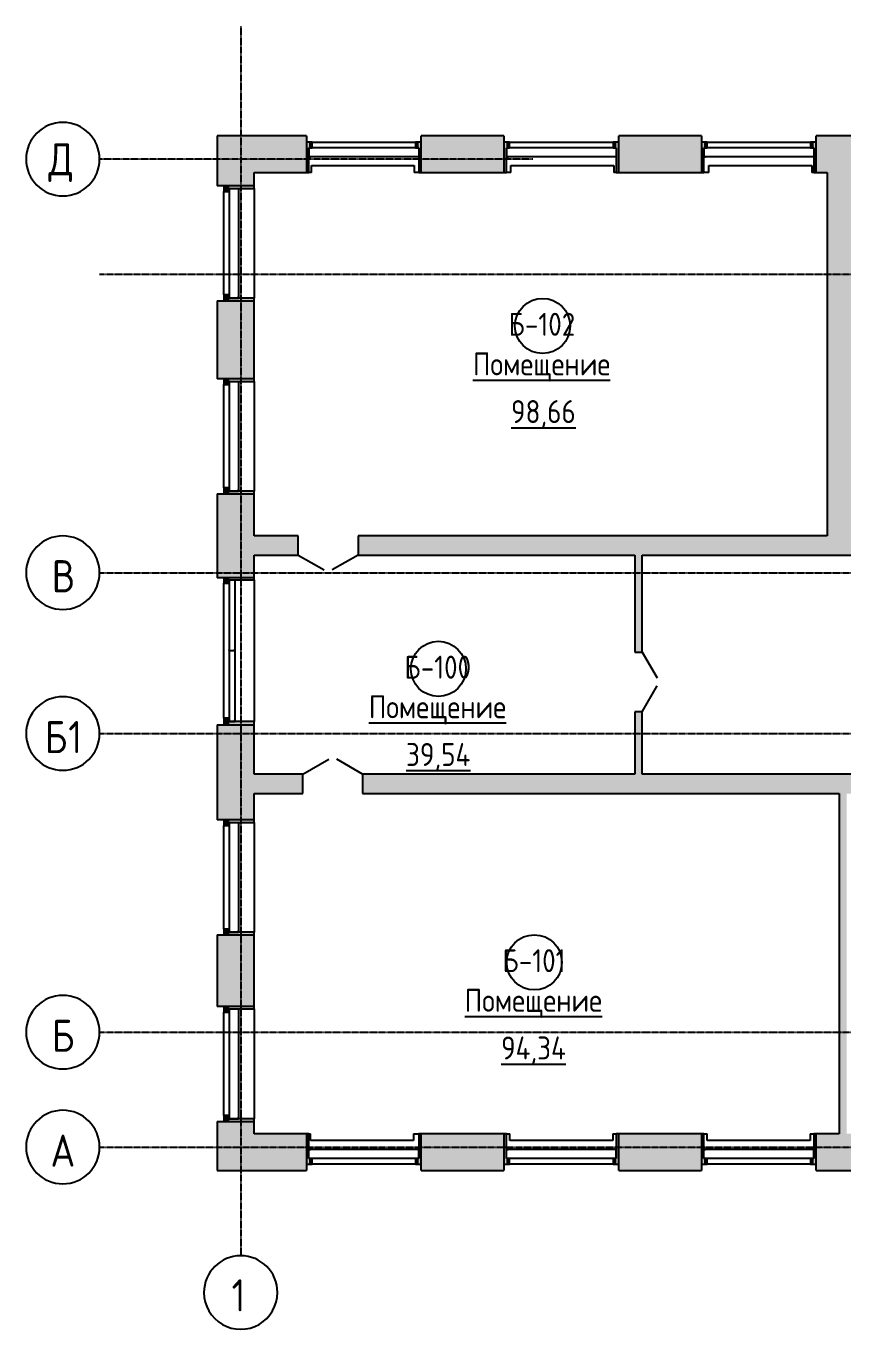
# Model space of a CAD drawing. Extents: x -4056 to 455774, y -7500 to 28668.
# Drawn here: x -4056 to 13726, y -3216 to 25181 of the extents above; entities that cross this region are included whole.
import ezdxf

# ---------------------------------------------------------------- set-up
doc = ezdxf.new("R2010")
doc.units = 0
doc.linetypes.add('ADSK_ЛИНИЯ_СЕТКИ', pattern=[21, 12, -3, 3, -3])
for name, color, linetype in [('ДВЕРИ', 7, 'CONTINUOUS'), ('КАРКАС_ИМПОСТ', 7, 'CONTINUOUS'), ('МАРКИ_ПОМЕЩЕНИЙ', 7, 'CONTINUOUS'), ('ОКНА', 7, 'CONTINUOUS'), ('ОСИ', 7, 'CONTINUOUS'), ('ПАНЕЛЬ', 7, 'CONTINUOUS'), ('СТЕНЫ', 7, 'CONTINUOUS'), ('СТЕНЫ_РАЗРЕЗ', 7, 'CONTINUOUS')]:
    doc.layers.add(name, color=color, linetype=linetype)
doc.styles.add('GOST_COMMON', font='GOST Common.ttf', dxfattribs={"width": 0.9, "height": 500})
doc.styles.add('GOST_COMMON_1', font='GOST Common.ttf', dxfattribs={"width": 0.9, "height": 700})

# ---------------------------------------------------------------- blocks, each defined once
blk = doc.blocks.new('*U85')
at = {"layer": 'СТЕНЫ'}
for points in [[(105.948367, 275.135494), (105.948367, 1075.135494), (2045.948367, 275.135494)], [(2045.948367, 275.135494), (105.948367, 1075.135494), (2045.948367, 1075.135494)], [(4545.948367, 275.135494), (4545.948367, 1075.135494), (4974.097978, 275.135494)], [(4974.097978, 275.135494), (4545.948367, 1075.135494), (4974.097978, 1075.135494)], [(4974.097978, 275.135494), (4974.097978, 1075.135494), (6345.948367, 275.135494)], [(6345.948367, 275.135494), (4974.097978, 1075.135494), (6345.948367, 1075.135494)], [(8845.948367, 275.135494), (8845.948367, 1075.135494), (10645.948367, 275.135494)], [(10645.948367, 275.135494), (8845.948367, 1075.135494), (10645.948367, 1075.135494)], [(13145.948367, 275.135494), (13145.948367, 1075.135494), (14945.948367, 275.135494)], [(14945.948367, 275.135494), (13145.948367, 1075.135494), (14945.948367, 1075.135494)], [(17445.948367, 275.135494), (17445.948367, 1075.135494), (17825.948367, 275.135494)], [(17825.948367, 275.135494), (17445.948367, 1075.135494), (17825.948367, 1075.135494)]]:
    blk.add_solid(points, dxfattribs=at)
blk = doc.blocks.new('*U86')
at = {"layer": 'СТЕНЫ'}
for points in [[(105.948367, 21705.135494), (105.948367, 22795.135494), (905.948367, 21705.135494)], [(905.948367, 21705.135494), (105.948367, 22795.135494), (905.948367, 22795.135494)], [(105.948367, 17505.135494), (105.948367, 19205.135494), (905.948367, 17505.135494)], [(905.948367, 17505.135494), (105.948367, 19205.135494), (905.948367, 19205.135494)], [(105.948367, 13175.135494), (105.948367, 15005.135494), (905.948367, 13175.135494)], [(905.948367, 13175.135494), (105.948367, 15005.135494), (905.948367, 15005.135494)], [(105.948367, 7905.135494), (105.948367, 9975.135494), (905.948367, 7905.135494)], [(905.948367, 7905.135494), (105.948367, 9975.135494), (905.948367, 9975.135494)], [(105.948367, 3845.135494), (105.948367, 5405.135494), (905.948367, 3845.135494)], [(905.948367, 3845.135494), (105.948367, 5405.135494), (905.948367, 5405.135494)], [(105.948367, 1075.135494), (105.948367, 1345.135494), (905.948367, 1075.135494)], [(905.948367, 1075.135494), (105.948367, 1345.135494), (905.948367, 1345.135494)]]:
    blk.add_solid(points, dxfattribs=at)
blk = doc.blocks.new('*U87')
at = {"layer": 'СТЕНЫ'}
for points in [[(905.948367, 21995.135494), (905.948367, 22795.135494), (2045.948367, 21995.135494)], [(2045.948367, 21995.135494), (905.948367, 22795.135494), (2045.948367, 22795.135494)], [(4545.948367, 21995.135494), (4545.948367, 22795.135494), (4974.097978, 21995.135494)], [(4974.097978, 21995.135494), (4545.948367, 22795.135494), (4974.097978, 22795.135494)], [(4974.097978, 21995.135494), (4974.097978, 22795.135494), (6345.948367, 21995.135494)], [(6345.948367, 21995.135494), (4974.097978, 22795.135494), (6345.948367, 22795.135494)], [(8845.948367, 21995.135494), (8845.948367, 22795.135494), (10645.948367, 21995.135494)], [(10645.948367, 21995.135494), (8845.948367, 22795.135494), (10645.948367, 22795.135494)], [(13145.948367, 21995.135494), (13145.948367, 22795.135494), (14476.707853, 21995.135494)], [(14476.707853, 21995.135494), (13145.948367, 22795.135494), (14476.707853, 22795.135494)], [(14476.707853, 21995.135494), (14476.707853, 22795.135494), (14945.948367, 21995.135494)], [(14945.948367, 21995.135494), (14476.707853, 22795.135494), (14945.948367, 22795.135494)], [(17445.948367, 21995.135494), (17445.948367, 22795.135494), (17825.948367, 21995.135494)], [(17825.948367, 21995.135494), (17445.948367, 22795.135494), (17825.948367, 22795.135494)], [(17825.948367, 21995.135494), (17825.948367, 22795.135494), (18625.948367, 21995.135494)], [(18625.948367, 21995.135494), (17825.948367, 22795.135494), (18625.948367, 22795.135494)]]:
    blk.add_solid(points, dxfattribs=at)
blk = doc.blocks.new('*U100')
at = {"layer": 'СТЕНЫ'}
for points in [[(13385.948367, 13670), (13385.948367, 21995.135494), (14065.948367, 13670)], [(14065.948367, 13670), (13385.948367, 21995.135494), (14065.948367, 21995.135494)]]:
    blk.add_solid(points, dxfattribs=at)
blk = doc.blocks.new('*U168')
at = {"layer": 'СТЕНЫ'}
for points in [[(905.948367, 13670), (905.948367, 14090), (1870, 13670)], [(1870, 13670), (905.948367, 14090), (1870, 14090)], [(3170, 13670), (3170, 14090), (11309.171228, 13670)], [(11309.171228, 13670), (3170, 14090), (11309.171228, 14090)], [(11309.171228, 13670), (11309.171228, 14090), (13385.948367, 13670)], [(13385.948367, 13670), (11309.171228, 14090), (13385.948367, 14090)]]:
    blk.add_solid(points, dxfattribs=at)
blk = doc.blocks.new('*U169')
at = {"layer": 'СТЕНЫ'}
for points in [[(905.948367, 8480), (905.948367, 8900), (1970, 8480)], [(1970, 8480), (905.948367, 8900), (1970, 8900)], [(3270, 8480), (3270, 8900), (17644.244478, 8480)], [(17644.244478, 8480), (3270, 8900), (17644.244478, 8900)], [(17644.244478, 8480), (17644.244478, 8900), (17825.948367, 8480)], [(17825.948367, 8480), (17644.244478, 8900), (17825.948367, 8900)]]:
    blk.add_solid(points, dxfattribs=at)
blk = doc.blocks.new('*U170')
at = {"layer": 'СТЕНЫ'}
for points in [[(13645.948367, 1075.135494), (13645.948367, 8480), (13805.948367, 1075.135494)], [(13805.948367, 1075.135494), (13645.948367, 8480), (13805.948367, 8480)]]:
    blk.add_solid(points, dxfattribs=at)
blk = doc.blocks.new('*U171')
at = {"layer": 'СТЕНЫ'}
for points in [[(9195.948367, 11556.840275), (9195.948367, 13670), (9355.948367, 11556.840275)], [(9355.948367, 11556.840275), (9195.948367, 13670), (9355.948367, 13670)], [(9195.948367, 8900), (9195.948367, 10256.840275), (9355.948367, 8900)], [(9355.948367, 8900), (9195.948367, 10256.840275), (9355.948367, 10256.840275)]]:
    blk.add_solid(points, dxfattribs=at)
blk = doc.blocks.new('*U174')
at = {"layer": 'СТЕНЫ'}
for points in [[(10645.948367, 415.135494), (10645.948367, 1075.135494), (10700.948367, 415.135494)], [(10700.948367, 415.135494), (10645.948367, 1075.135494), (10700.948367, 1075.135494)], [(13090.948367, 415.135494), (13090.948367, 1075.135494), (13145.948367, 415.135494)], [(13145.948367, 415.135494), (13090.948367, 1075.135494), (13145.948367, 1075.135494)], [(10700.948367, 415.135494), (10700.948367, 535.135494), (10770.948367, 415.135494)], [(10770.948367, 415.135494), (10700.948367, 535.135494), (10770.948367, 535.135494)], [(13020.948367, 415.135494), (13020.948367, 535.135494), (13090.948367, 415.135494)], [(13090.948367, 415.135494), (13020.948367, 535.135494), (13090.948367, 535.135494)]]:
    blk.add_solid(points, dxfattribs=at)
blk = doc.blocks.new('*U175')
at = {"layer": 'СТЕНЫ'}
for points in [[(6345.948367, 415.135494), (6345.948367, 1075.135494), (6400.948367, 415.135494)], [(6400.948367, 415.135494), (6345.948367, 1075.135494), (6400.948367, 1075.135494)], [(8790.948367, 415.135494), (8790.948367, 1075.135494), (8845.948367, 415.135494)], [(8845.948367, 415.135494), (8790.948367, 1075.135494), (8845.948367, 1075.135494)], [(6400.948367, 415.135494), (6400.948367, 535.135494), (6470.948367, 415.135494)], [(6470.948367, 415.135494), (6400.948367, 535.135494), (6470.948367, 535.135494)], [(8720.948367, 415.135494), (8720.948367, 535.135494), (8790.948367, 415.135494)], [(8790.948367, 415.135494), (8720.948367, 535.135494), (8790.948367, 535.135494)]]:
    blk.add_solid(points, dxfattribs=at)
blk = doc.blocks.new('*U176')
at = {"layer": 'СТЕНЫ'}
for points in [[(2045.948367, 415.135494), (2045.948367, 1075.135494), (2100.948367, 415.135494)], [(2100.948367, 415.135494), (2045.948367, 1075.135494), (2100.948367, 1075.135494)], [(4490.948367, 415.135494), (4490.948367, 1075.135494), (4545.948367, 415.135494)], [(4545.948367, 415.135494), (4490.948367, 1075.135494), (4545.948367, 1075.135494)], [(2100.948367, 415.135494), (2100.948367, 535.135494), (2170.948367, 415.135494)], [(2170.948367, 415.135494), (2100.948367, 535.135494), (2170.948367, 535.135494)], [(4420.948367, 415.135494), (4420.948367, 535.135494), (4490.948367, 415.135494)], [(4490.948367, 415.135494), (4420.948367, 535.135494), (4490.948367, 535.135494)]]:
    blk.add_solid(points, dxfattribs=at)
blk = doc.blocks.new('*U177')
at = {"layer": 'СТЕНЫ'}
for points in [[(245.948367, 3720.135494), (245.948367, 3845.135494), (365.948367, 3720.135494)], [(365.948367, 3720.135494), (245.948367, 3845.135494), (365.948367, 3845.135494)], [(365.948367, 3790.135494), (365.948367, 3845.135494), (905.948367, 3790.135494)], [(905.948367, 3790.135494), (365.948367, 3845.135494), (905.948367, 3845.135494)], [(245.948367, 1345.135494), (245.948367, 1470.135494), (365.948367, 1345.135494)], [(365.948367, 1345.135494), (245.948367, 1470.135494), (365.948367, 1470.135494)], [(365.948367, 1345.135494), (365.948367, 1400.135494), (905.948367, 1345.135494)], [(905.948367, 1345.135494), (365.948367, 1400.135494), (905.948367, 1400.135494)]]:
    blk.add_solid(points, dxfattribs=at)
blk = doc.blocks.new('*U178')
at = {"layer": 'СТЕНЫ'}
for points in [[(245.948367, 7780.135494), (245.948367, 7905.135494), (365.948367, 7780.135494)], [(365.948367, 7780.135494), (245.948367, 7905.135494), (365.948367, 7905.135494)], [(365.948367, 7850.135494), (365.948367, 7905.135494), (905.948367, 7850.135494)], [(905.948367, 7850.135494), (365.948367, 7905.135494), (905.948367, 7905.135494)], [(245.948367, 5405.135494), (245.948367, 5530.135494), (365.948367, 5405.135494)], [(365.948367, 5405.135494), (245.948367, 5530.135494), (365.948367, 5530.135494)], [(365.948367, 5405.135494), (365.948367, 5460.135494), (905.948367, 5405.135494)], [(905.948367, 5405.135494), (365.948367, 5460.135494), (905.948367, 5460.135494)]]:
    blk.add_solid(points, dxfattribs=at)
blk = doc.blocks.new('*U179')
at = {"layer": 'СТЕНЫ'}
for points in [[(245.948367, 17380.135494), (245.948367, 17505.135494), (365.948367, 17380.135494)], [(365.948367, 17380.135494), (245.948367, 17505.135494), (365.948367, 17505.135494)], [(365.948367, 17450.135494), (365.948367, 17505.135494), (905.948367, 17450.135494)], [(905.948367, 17450.135494), (365.948367, 17505.135494), (905.948367, 17505.135494)], [(245.948367, 15005.135494), (245.948367, 15130.135494), (365.948367, 15005.135494)], [(365.948367, 15005.135494), (245.948367, 15130.135494), (365.948367, 15130.135494)], [(365.948367, 15005.135494), (365.948367, 15060.135494), (905.948367, 15005.135494)], [(905.948367, 15005.135494), (365.948367, 15060.135494), (905.948367, 15060.135494)]]:
    blk.add_solid(points, dxfattribs=at)
blk = doc.blocks.new('*U180')
at = {"layer": 'СТЕНЫ'}
for points in [[(245.948367, 21580.135494), (245.948367, 21705.135494), (365.948367, 21580.135494)], [(365.948367, 21580.135494), (245.948367, 21705.135494), (365.948367, 21705.135494)], [(365.948367, 21650.135494), (365.948367, 21705.135494), (905.948367, 21650.135494)], [(905.948367, 21650.135494), (365.948367, 21705.135494), (905.948367, 21705.135494)], [(245.948367, 19205.135494), (245.948367, 19330.135494), (365.948367, 19205.135494)], [(365.948367, 19205.135494), (245.948367, 19330.135494), (365.948367, 19330.135494)], [(365.948367, 19205.135494), (365.948367, 19260.135494), (905.948367, 19205.135494)], [(905.948367, 19205.135494), (365.948367, 19260.135494), (905.948367, 19260.135494)]]:
    blk.add_solid(points, dxfattribs=at)
blk = doc.blocks.new('*U181')
at = {"layer": 'СТЕНЫ'}
for points in [[(245.948367, 13059.818526), (245.948367, 13175.135494), (365.948367, 13059.818526)], [(365.948367, 13059.818526), (245.948367, 13175.135494), (365.948367, 13175.135494)], [(365.948367, 13129.818526), (365.948367, 13175.135494), (905.948367, 13129.818526)], [(905.948367, 13129.818526), (365.948367, 13175.135494), (905.948367, 13175.135494)], [(245.948367, 9975.135494), (245.948367, 10119.818526), (365.948367, 9975.135494)], [(365.948367, 9975.135494), (245.948367, 10119.818526), (365.948367, 10119.818526)], [(365.948367, 9975.135494), (365.948367, 10049.818526), (905.948367, 9975.135494)], [(905.948367, 9975.135494), (365.948367, 10049.818526), (905.948367, 10049.818526)]]:
    blk.add_solid(points, dxfattribs=at)
blk = doc.blocks.new('*U183')
at = {"layer": 'СТЕНЫ'}
for points in [[(10645.948367, 21995.135494), (10645.948367, 22655.135494), (10700.948367, 21995.135494)], [(10700.948367, 21995.135494), (10645.948367, 22655.135494), (10700.948367, 22655.135494)], [(10700.948367, 22535.135494), (10700.948367, 22655.135494), (10770.948367, 22535.135494)], [(10770.948367, 22535.135494), (10700.948367, 22655.135494), (10770.948367, 22655.135494)], [(13020.948367, 22535.135494), (13020.948367, 22655.135494), (13090.948367, 22535.135494)], [(13090.948367, 22535.135494), (13020.948367, 22655.135494), (13090.948367, 22655.135494)], [(13090.948367, 21995.135494), (13090.948367, 22655.135494), (13145.948367, 21995.135494)], [(13145.948367, 21995.135494), (13090.948367, 22655.135494), (13145.948367, 22655.135494)]]:
    blk.add_solid(points, dxfattribs=at)
blk = doc.blocks.new('*U184')
at = {"layer": 'СТЕНЫ'}
for points in [[(6345.948367, 21995.135494), (6345.948367, 22655.135494), (6400.948367, 21995.135494)], [(6400.948367, 21995.135494), (6345.948367, 22655.135494), (6400.948367, 22655.135494)], [(6400.948367, 22535.135494), (6400.948367, 22655.135494), (6470.948367, 22535.135494)], [(6470.948367, 22535.135494), (6400.948367, 22655.135494), (6470.948367, 22655.135494)], [(8720.948367, 22535.135494), (8720.948367, 22655.135494), (8790.948367, 22535.135494)], [(8790.948367, 22535.135494), (8720.948367, 22655.135494), (8790.948367, 22655.135494)], [(8790.948367, 21995.135494), (8790.948367, 22655.135494), (8845.948367, 21995.135494)], [(8845.948367, 21995.135494), (8790.948367, 22655.135494), (8845.948367, 22655.135494)]]:
    blk.add_solid(points, dxfattribs=at)
blk = doc.blocks.new('*U185')
at = {"layer": 'СТЕНЫ'}
for points in [[(2045.948367, 21995.135494), (2045.948367, 22655.135494), (2100.948367, 21995.135494)], [(2100.948367, 21995.135494), (2045.948367, 22655.135494), (2100.948367, 22655.135494)], [(2100.948367, 22535.135494), (2100.948367, 22655.135494), (2170.948367, 22535.135494)], [(2170.948367, 22535.135494), (2100.948367, 22655.135494), (2170.948367, 22655.135494)], [(4420.948367, 22535.135494), (4420.948367, 22655.135494), (4490.948367, 22535.135494)], [(4490.948367, 22535.135494), (4420.948367, 22655.135494), (4490.948367, 22655.135494)], [(4490.948367, 21995.135494), (4490.948367, 22655.135494), (4545.948367, 21995.135494)], [(4545.948367, 21995.135494), (4490.948367, 22655.135494), (4545.948367, 22655.135494)]]:
    blk.add_solid(points, dxfattribs=at)
blk = doc.blocks.new('AC_ДВЕРЬ_ДВУПОЛЬНАЯ_ДЕРЕВ0')
at = {"layer": 'ПАНЕЛЬ'}
for p, q in [((-650, 80), (-87.083488, 405)), ((650, 80), (87.083488, 405))]:
    blk.add_line(p, q, dxfattribs=at)
blk = doc.blocks.new('AC_ДВЕРЬ_ДВУПОЛЬНАЯ_ДЕРЕВЯ')
at = {"layer": 'ПАНЕЛЬ'}
for p, q in [((-650, 210), (-87.083488, 535)), ((650, 210), (87.083488, 535))]:
    blk.add_line(p, q, dxfattribs=at)
blk = doc.blocks.new('ИРНИТУ-ОКНО-ГОСТ23166-99_6')
at = {"layer": 'КАРКАС_ИМПОСТ'}
for p, q in [((-1233.1, 210), (1156.9, 210)), ((-1233.1, 210), (-1233.1, 10)), ((-1233.1, 210), (-1198.1, 210)), ((-1233.1, 10), (1156.9, 10)), ((-1233.1, 10), (-1198.1, 10)), ((1156.9, 210), (1121.9, 210)), ((1156.9, 10), (1121.9, 10)), ((1156.9, 210), (1156.9, 10))]:
    blk.add_line(p, q, dxfattribs=at)
blk = doc.blocks.new('ИРНИТУ-ОКНО-ГОСТ23166-99_5')
at = {"layer": 'КАРКАС_ИМПОСТ'}
for p, q in [((-1233.1, -10), (1156.9, -10)), ((-1233.1, -210), (-1233.1, -10)), ((-1233.1, -10), (-1198.1, -10)), ((-1233.1, -210), (1156.9, -210)), ((-1233.1, -210), (-1198.1, -210)), ((1156.9, -10), (1121.9, -10)), ((1156.9, -210), (1121.9, -210)), ((1156.9, -210), (1156.9, -10))]:
    blk.add_line(p, q, dxfattribs=at)
blk = doc.blocks.new('ИРНИТУ-ОКНО-ГОСТ23166-99_7')
at = {"layer": 'КАРКАС_ИМПОСТ'}
for p, q in [((-808.1, -90), (731.9, -90)), ((-808.1, -210), (-808.1, -90)), ((-808.1, -90), (-773.1, -90)), ((-808.1, -210), (731.9, -210)), ((-808.1, -210), (-773.1, -210)), ((731.9, -90), (696.9, -90)), ((731.9, -210), (716.9, -210)), ((731.9, -210), (731.9, -90))]:
    blk.add_line(p, q, dxfattribs=at)
blk = doc.blocks.new('ИРНИТУ-ОКНО-ГОСТ23166-99_8')
at = {"layer": 'КАРКАС_ИМПОСТ'}
for p, q in [((-808.1, -90), (731.9, -90)), ((-808.1, -210), (-808.1, -90)), ((-808.1, -90), (-773.1, -90)), ((-808.1, -210), (731.9, -210)), ((-808.1, -210), (-793.1, -210)), ((731.9, -90), (696.9, -90)), ((731.9, -210), (696.9, -210)), ((731.9, -210), (731.9, -90))]:
    blk.add_line(p, q, dxfattribs=at)
blk = doc.blocks.new('ОСЬ_СЕТКИ_-_D8-4846-01_Б_Н')
at = {"layer": 'ОСИ'}
for start, end in [(360, 180), (180, 360)]:
    blk.add_arc((0, 0), 4, start, end, dxfattribs=at)
blk = doc.blocks.new('ADSK_МАРКА_ПОМЕЩЕНИЕ_-_НОМ')
at = {"layer": 'МАРКИ_ПОМЕЩЕНИЙ'}
blk.add_circle((0, 0), 3, dxfattribs=at)

msp = doc.modelspace()

# ---------------------------------------------------------------- linework, layer by layer
at = {"layer": 'ОСИ', "linetype": 'ADSK_ЛИНИЯ_СЕТКИ'}
for p, q in [((615.948367, 25181.483884), (615.948367, -1579.91409)), ((6975.948367, 22285.135494), (-2456.468056, 22285.135494)), ((-2456.468056, 19785.135494), (101540.841937, 19785.135494)), ((-2456.468056, 13285.135494), (101540.841937, 13285.135494)), ((-2456.468056, 9785.135494), (101540.841937, 9785.135494)), ((-2456.468056, 3285.135494), (101540.841937, 3285.135494)), ((-2456.468056, 785.135494), (101540.841937, 785.135494))]:
    msp.add_line(p, q, dxfattribs=at)
at = {"layer": 'СТЕНЫ'}
for p, q in [((2170.948367, 22655.135494), (4420.948367, 22655.135494)), ((6470.948367, 22655.135494), (8720.948367, 22655.135494)), ((10770.948367, 22655.135494), (13020.948367, 22655.135494)), ((2154.296226, 21995.135494), (2100.948367, 21995.135494)), ((2154.296226, 21995.135494), (2154.296226, 22145.135494)), ((2154.296226, 22145.135494), (4394.296226, 22145.135494)), ((4394.296226, 22145.135494), (4394.296226, 21995.135494)), ((4490.948367, 21995.135494), (4394.296226, 21995.135494)), ((6499.296226, 21995.135494), (6400.948367, 21995.135494)), ((6499.296226, 21995.135494), (6499.296226, 22145.135494)), ((6499.296226, 22145.135494), (8739.296226, 22145.135494)), ((8739.296226, 22145.135494), (8739.296226, 21995.135494)), ((8790.948367, 21995.135494), (8739.296226, 21995.135494)), ((10805.948367, 21995.135494), (10700.948367, 21995.135494)), ((10805.948367, 21995.135494), (10805.948367, 22145.135494)), ((10805.948367, 22145.135494), (13045.948367, 22145.135494)), ((13045.948367, 22145.135494), (13045.948367, 21995.135494)), ((13090.948367, 21995.135494), (13045.948367, 21995.135494)), ((905.948367, 21650.135494), (905.948367, 19260.135494)), ((245.948367, 19330.135494), (245.948367, 21580.135494)), ((245.948367, 15130.135494), (245.948367, 17380.135494)), ((905.948367, 17450.135494), (905.948367, 15060.135494)), ((905.948367, 13129.818526), (905.948367, 10049.818526)), ((245.948367, 10119.818526), (245.948367, 13059.818526)), ((245.948367, 5530.135494), (245.948367, 7780.135494)), ((905.948367, 7850.135494), (905.948367, 5460.135494)), ((245.948367, 1470.135494), (245.948367, 3720.135494)), ((905.948367, 3790.135494), (905.948367, 1400.135494)), ((2100.948367, 1075.135494), (2135.948367, 1075.135494)), ((2135.948367, 925.135494), (2135.948367, 1075.135494)), ((4375.948367, 925.135494), (2135.948367, 925.135494)), ((4375.948367, 1075.135494), (4490.948367, 1075.135494)), ((4375.948367, 1075.135494), (4375.948367, 925.135494)), ((6400.948367, 1075.135494), (6475.948367, 1075.135494)), ((6475.948367, 925.135494), (6475.948367, 1075.135494)), ((8715.948367, 925.135494), (6475.948367, 925.135494)), ((8715.948367, 1075.135494), (8790.948367, 1075.135494)), ((8715.948367, 1075.135494), (8715.948367, 925.135494)), ((10700.948367, 1075.135494), (10770.948367, 1075.135494)), ((10770.948367, 925.135494), (10770.948367, 1075.135494)), ((13010.948367, 925.135494), (10770.948367, 925.135494)), ((13010.948367, 1075.135494), (13090.948367, 1075.135494)), ((13010.948367, 1075.135494), (13010.948367, 925.135494)), ((4420.948367, 415.135494), (2170.948367, 415.135494)), ((8720.948367, 415.135494), (6470.948367, 415.135494)), ((13020.948367, 415.135494), (10770.948367, 415.135494))]:
    msp.add_line(p, q, dxfattribs=at)
at = {"layer": 'СТЕНЫ_РАЗРЕЗ'}
for p, q in [((105.948367, 22795.135494), (105.948367, 21705.135494)), ((2045.948367, 22795.135494), (105.948367, 22795.135494)), ((2045.948367, 22795.135494), (2045.948367, 21995.135494)), ((6345.948367, 22795.135494), (4545.948367, 22795.135494)), ((4545.948367, 21995.135494), (4545.948367, 22795.135494)), ((6345.948367, 22795.135494), (6345.948367, 21995.135494)), ((10645.948367, 22795.135494), (8845.948367, 22795.135494)), ((8845.948367, 21995.135494), (8845.948367, 22795.135494)), ((10645.948367, 22795.135494), (10645.948367, 21995.135494)), ((14945.948367, 22795.135494), (13145.948367, 22795.135494)), ((13145.948367, 21995.135494), (13145.948367, 22795.135494)), ((2170.948367, 22655.135494), (2045.948367, 22655.135494)), ((2100.948367, 21995.135494), (2100.948367, 22535.135494)), ((2100.948367, 22535.135494), (2170.948367, 22535.135494)), ((2170.948367, 22535.135494), (2170.948367, 22655.135494)), ((4545.948367, 22655.135494), (4420.948367, 22655.135494)), ((4420.948367, 22655.135494), (4420.948367, 22535.135494)), ((4420.948367, 22535.135494), (4490.948367, 22535.135494)), ((4490.948367, 22535.135494), (4490.948367, 21995.135494)), ((6470.948367, 22655.135494), (6345.948367, 22655.135494)), ((6400.948367, 21995.135494), (6400.948367, 22535.135494)), ((6400.948367, 22535.135494), (6470.948367, 22535.135494)), ((6470.948367, 22535.135494), (6470.948367, 22655.135494)), ((8845.948367, 22655.135494), (8720.948367, 22655.135494)), ((8720.948367, 22655.135494), (8720.948367, 22535.135494)), ((8720.948367, 22535.135494), (8790.948367, 22535.135494)), ((8790.948367, 22535.135494), (8790.948367, 21995.135494)), ((10770.948367, 22655.135494), (10645.948367, 22655.135494)), ((10700.948367, 21995.135494), (10700.948367, 22535.135494)), ((10700.948367, 22535.135494), (10770.948367, 22535.135494)), ((10770.948367, 22535.135494), (10770.948367, 22655.135494)), ((13145.948367, 22655.135494), (13020.948367, 22655.135494)), ((13020.948367, 22655.135494), (13020.948367, 22535.135494)), ((13020.948367, 22535.135494), (13090.948367, 22535.135494)), ((13090.948367, 22535.135494), (13090.948367, 21995.135494)), ((905.948367, 21650.135494), (905.948367, 21995.135494)), ((905.948367, 21995.135494), (2100.948367, 21995.135494)), ((4490.948367, 21995.135494), (6400.948367, 21995.135494)), ((8790.948367, 21995.135494), (10700.948367, 21995.135494)), ((13090.948367, 21995.135494), (13385.948367, 21995.135494)), ((13385.948367, 21995.135494), (13385.948367, 14090)), ((905.948367, 21705.135494), (105.948367, 21705.135494)), ((245.948367, 21705.135494), (245.948367, 21580.135494)), ((365.948367, 21580.135494), (365.948367, 21650.135494)), ((365.948367, 21650.135494), (905.948367, 21650.135494)), ((245.948367, 21580.135494), (365.948367, 21580.135494)), ((245.948367, 19330.135494), (245.948367, 19205.135494)), ((365.948367, 19330.135494), (245.948367, 19330.135494)), ((365.948367, 19260.135494), (365.948367, 19330.135494)), ((105.948367, 19205.135494), (105.948367, 17505.135494)), ((105.948367, 19205.135494), (905.948367, 19205.135494)), ((905.948367, 19260.135494), (365.948367, 19260.135494)), ((905.948367, 17450.135494), (905.948367, 19260.135494)), ((905.948367, 17505.135494), (105.948367, 17505.135494)), ((245.948367, 17505.135494), (245.948367, 17380.135494)), ((245.948367, 17380.135494), (365.948367, 17380.135494)), ((365.948367, 17380.135494), (365.948367, 17450.135494)), ((365.948367, 17450.135494), (905.948367, 17450.135494)), ((245.948367, 15130.135494), (245.948367, 15005.135494)), ((365.948367, 15130.135494), (245.948367, 15130.135494)), ((365.948367, 15060.135494), (365.948367, 15130.135494)), ((905.948367, 15060.135494), (365.948367, 15060.135494)), ((905.948367, 14090), (905.948367, 15060.135494)), ((105.948367, 15005.135494), (105.948367, 13175.135494)), ((105.948367, 15005.135494), (905.948367, 15005.135494)), ((1870, 14090), (905.948367, 14090)), ((1870, 13670), (1870, 14090)), ((13385.948367, 14090), (3170, 14090)), ((3170, 14090), (3170, 13670)), ((905.948367, 13129.818526), (905.948367, 13670)), ((905.948367, 13670), (1870, 13670)), ((3170, 13670), (9195.948367, 13670)), ((9195.948367, 13670), (9195.948367, 11556.840275)), ((9355.948367, 13670), (14065.948367, 13670)), ((9355.948367, 11556.840275), (9355.948367, 13670)), ((905.948367, 13175.135494), (105.948367, 13175.135494)), ((245.948367, 13175.135494), (245.948367, 13059.818526)), ((365.948367, 13059.818526), (365.948367, 13129.818526)), ((365.948367, 13129.818526), (905.948367, 13129.818526)), ((245.948367, 13059.818526), (365.948367, 13059.818526)), ((9195.948367, 11556.840275), (9355.948367, 11556.840275)), ((9195.948367, 10256.840275), (9195.948367, 8900)), ((9355.948367, 10256.840275), (9195.948367, 10256.840275)), ((9355.948367, 8900), (9355.948367, 10256.840275)), ((105.948367, 9975.135494), (105.948367, 7905.135494)), ((105.948367, 9975.135494), (905.948367, 9975.135494)), ((245.948367, 10119.818526), (245.948367, 9975.135494)), ((365.948367, 10119.818526), (245.948367, 10119.818526)), ((365.948367, 10049.818526), (365.948367, 10119.818526)), ((905.948367, 10049.818526), (365.948367, 10049.818526)), ((905.948367, 8900), (905.948367, 10049.818526)), ((1970, 8900), (905.948367, 8900)), ((1970, 8480), (1970, 8900)), ((9195.948367, 8900), (3270, 8900)), ((3270, 8900), (3270, 8480)), ((17825.948367, 8900), (9355.948367, 8900)), ((905.948367, 7850.135494), (905.948367, 8480)), ((905.948367, 8480), (1970, 8480)), ((3270, 8480), (13645.948367, 8480)), ((13645.948367, 8480), (13645.948367, 1075.135494)), ((905.948367, 7905.135494), (105.948367, 7905.135494)), ((245.948367, 7905.135494), (245.948367, 7780.135494)), ((245.948367, 7780.135494), (365.948367, 7780.135494)), ((365.948367, 7780.135494), (365.948367, 7850.135494)), ((365.948367, 7850.135494), (905.948367, 7850.135494)), ((105.948367, 5405.135494), (105.948367, 3845.135494)), ((105.948367, 5405.135494), (905.948367, 5405.135494)), ((245.948367, 5530.135494), (245.948367, 5405.135494)), ((365.948367, 5530.135494), (245.948367, 5530.135494)), ((365.948367, 5460.135494), (365.948367, 5530.135494)), ((905.948367, 5460.135494), (365.948367, 5460.135494)), ((905.948367, 3790.135494), (905.948367, 5460.135494)), ((905.948367, 3845.135494), (105.948367, 3845.135494)), ((245.948367, 3845.135494), (245.948367, 3720.135494)), ((245.948367, 3720.135494), (365.948367, 3720.135494)), ((365.948367, 3720.135494), (365.948367, 3790.135494)), ((365.948367, 3790.135494), (905.948367, 3790.135494)), ((245.948367, 1470.135494), (245.948367, 1345.135494)), ((365.948367, 1470.135494), (245.948367, 1470.135494)), ((365.948367, 1400.135494), (365.948367, 1470.135494)), ((105.948367, 1345.135494), (105.948367, 275.135494)), ((105.948367, 1345.135494), (905.948367, 1345.135494)), ((905.948367, 1400.135494), (365.948367, 1400.135494)), ((905.948367, 1075.135494), (905.948367, 1400.135494)), ((2100.948367, 1075.135494), (905.948367, 1075.135494)), ((2045.948367, 1075.135494), (2045.948367, 275.135494)), ((2100.948367, 535.135494), (2100.948367, 1075.135494)), ((6400.948367, 1075.135494), (4490.948367, 1075.135494)), ((4490.948367, 1075.135494), (4490.948367, 535.135494)), ((4545.948367, 275.135494), (4545.948367, 1075.135494)), ((6345.948367, 1075.135494), (6345.948367, 275.135494)), ((6400.948367, 535.135494), (6400.948367, 1075.135494)), ((10700.948367, 1075.135494), (8790.948367, 1075.135494)), ((8790.948367, 1075.135494), (8790.948367, 535.135494)), ((8845.948367, 275.135494), (8845.948367, 1075.135494)), ((10645.948367, 1075.135494), (10645.948367, 275.135494)), ((10700.948367, 535.135494), (10700.948367, 1075.135494)), ((13645.948367, 1075.135494), (13090.948367, 1075.135494)), ((13090.948367, 1075.135494), (13090.948367, 535.135494)), ((13145.948367, 275.135494), (13145.948367, 1075.135494)), ((2045.948367, 415.135494), (2170.948367, 415.135494)), ((2170.948367, 535.135494), (2100.948367, 535.135494)), ((2170.948367, 415.135494), (2170.948367, 535.135494)), ((4490.948367, 535.135494), (4420.948367, 535.135494)), ((4420.948367, 535.135494), (4420.948367, 415.135494)), ((4420.948367, 415.135494), (4545.948367, 415.135494)), ((6345.948367, 415.135494), (6470.948367, 415.135494)), ((6470.948367, 535.135494), (6400.948367, 535.135494)), ((6470.948367, 415.135494), (6470.948367, 535.135494)), ((8790.948367, 535.135494), (8720.948367, 535.135494)), ((8720.948367, 535.135494), (8720.948367, 415.135494)), ((8720.948367, 415.135494), (8845.948367, 415.135494)), ((10645.948367, 415.135494), (10770.948367, 415.135494)), ((10770.948367, 535.135494), (10700.948367, 535.135494)), ((10770.948367, 415.135494), (10770.948367, 535.135494)), ((13090.948367, 535.135494), (13020.948367, 535.135494)), ((13020.948367, 535.135494), (13020.948367, 415.135494)), ((13020.948367, 415.135494), (13145.948367, 415.135494)), ((105.948367, 275.135494), (2045.948367, 275.135494)), ((4545.948367, 275.135494), (6345.948367, 275.135494)), ((8845.948367, 275.135494), (10645.948367, 275.135494)), ((13145.948367, 275.135494), (14945.948367, 275.135494))]:
    msp.add_line(p, q, dxfattribs=at)

# ---------------------------------------------------------------- block references
at = {"layer": 'ДВЕРИ'}
for name, p, rotation in [('AC_ДВЕРЬ_ДВУПОЛЬНАЯ_ДЕРЕВЯ', (2520, 13880), 180), ('AC_ДВЕРЬ_ДВУПОЛЬНАЯ_ДЕРЕВ0', (9275.948367, 10906.840275), 270)]:
    msp.add_blockref(name, p, dxfattribs=dict(at, rotation=rotation))
msp.add_blockref('AC_ДВЕРЬ_ДВУПОЛЬНАЯ_ДЕРЕВЯ', (2620, 8690), dxfattribs=at)
at = {"layer": 'МАРКИ_ПОМЕЩЕНИЙ', "xscale": 200, "yscale": 200, "zscale": 200}
for p in [(7187.234903, 18654.978444), (4919.638753, 11192.549409), (7006.976684, 4805.138595)]:
    msp.add_blockref('ADSK_МАРКА_ПОМЕЩЕНИЕ_-_НОМ', p, dxfattribs=at)
at = {"layer": 'ОКНА'}
for name, p, rotation in [('ИРНИТУ-ОКНО-ГОСТ23166-99_5', (3257.848367, 22325.135494), 180), ('ИРНИТУ-ОКНО-ГОСТ23166-99_5', (7557.848367, 22325.135494), 180), ('ИРНИТУ-ОКНО-ГОСТ23166-99_5', (11857.848367, 22325.135494), 180), ('ИРНИТУ-ОКНО-ГОСТ23166-99_5', (575.948367, 20417.035494), 270), ('ИРНИТУ-ОКНО-ГОСТ23166-99_5', (575.948367, 16217.035494), 270), ('ИРНИТУ-ОКНО-ГОСТ23166-99_7', (575.948367, 12321.718526), 270), ('ИРНИТУ-ОКНО-ГОСТ23166-99_8', (575.948367, 10781.718526), 270), ('ИРНИТУ-ОКНО-ГОСТ23166-99_5', (575.948367, 6617.035494), 270), ('ИРНИТУ-ОКНО-ГОСТ23166-99_5', (575.948367, 2557.035494), 270), ('ИРНИТУ-ОКНО-ГОСТ23166-99_6', (3257.848367, 745.135494), 180), ('ИРНИТУ-ОКНО-ГОСТ23166-99_6', (7557.848367, 745.135494), 180), ('ИРНИТУ-ОКНО-ГОСТ23166-99_6', (11857.848367, 745.135494), 180)]:
    msp.add_blockref(name, p, dxfattribs=dict(at, rotation=rotation))
at = {"layer": 'ОСИ', "xscale": 200, "yscale": 200, "zscale": 200}
for p, rotation in [((-3256.468056, 22285.135494), 90), ((-3256.468056, 13285.135494), 270), ((-3256.468056, 9785.135494), 270), ((-3256.468056, 3285.135494), 270), ((-3256.468056, 785.135494), 270), ((615.948367, -2379.91409), 180)]:
    msp.add_blockref('ОСЬ_СЕТКИ_-_D8-4846-01_Б_Н', p, dxfattribs=dict(at, rotation=rotation))
at = {"layer": 'СТЕНЫ'}
for name in ['*U86', '*U87', '*U185', '*U184', '*U183', '*U100', '*U180', '*U179', '*U168', '*U171', '*U181', '*U169', '*U170', '*U178', '*U177', '*U85', '*U176', '*U175', '*U174']:
    msp.add_blockref(name, (0, 0), dxfattribs=at)

# ---------------------------------------------------------------- texts
at = {"layer": 'МАРКИ_ПОМЕЩЕНИЙ', "char_height": 500, "attachment_point": 1, "style": 'GOST_COMMON'}
for s, insert, width in [('\\fGOST Common|b0|i0|c204|p34|;\\W.9;Б', (6446.745715, 18941.68105), 432.91125), ('-102', (6803.933215, 18941.68105), 1443.0375), ('\\LПомещение', (5672.745715, 18079.18105), 3751.8975), ('\\L98,66', (6500.745715, 17041.68105), 1746.075375), ('\\fGOST Common|b0|i0|c204|p34|;\\W.9;Б', (4179.149566, 11479.252015), 432.91125), ('-100', (4536.337066, 11479.252015), 1443.0375), ('\\LПомещение', (3405.149566, 10616.752015), 3751.8975), ('\\L39,54', (4215.149566, 9579.252015), 1789.3665), ('\\fGOST Common|b0|i0|c204|p34|;\\W.9;Б', (6314.187496, 5091.841201), 432.91125), ('-101', (6671.374996, 5091.841201), 1327.5945), ('\\LПомещение', (5492.487496, 4229.341201), 3751.8975), ('\\L94,34', (6284.487496, 3191.841201), 1832.657625)]:
    msp.add_mtext(s, dxfattribs=dict(at, insert=insert, width=width))
at = {"layer": 'ОСИ', "char_height": 700, "attachment_point": 1, "style": 'GOST_COMMON_1'}
for s, insert, width in [('\\fGOST Common|b0|i0|c204|p34|;\\W.9;Д', (-3570.152971, 22631.615975), 692.658), ('\\fGOST Common|b0|i0|c204|p34|;\\W.9;В', (-3496.283141, 13558.280013), 620.506125), ('\\fGOST Common|b0|i0|c204|p34|;\\W.9;Б', (-3651.083141, 10058.280013), 620.506125), ('\\fGOST Common|b0|i0|c204|p34|;\\W.9;1', (-3139.114391, 10058.280013), 375.18975), ('\\fGOST Common|b0|i0|c204|p34|;\\W.9;Б', (-3496.283141, 3558.280013), 620.506125), ('\\fGOST Common|b0|i0|c204|p34|;\\W.9;А', (-3525.983141, 1058.280013), 692.658), ('\\fGOST Common|b0|i0|c204|p34|;\\W.9;1', (418.180386, -2092.186505), 375.18975)]:
    msp.add_mtext(s, dxfattribs=dict(at, insert=insert, width=width))

doc.saveas('drawing.dxf')
